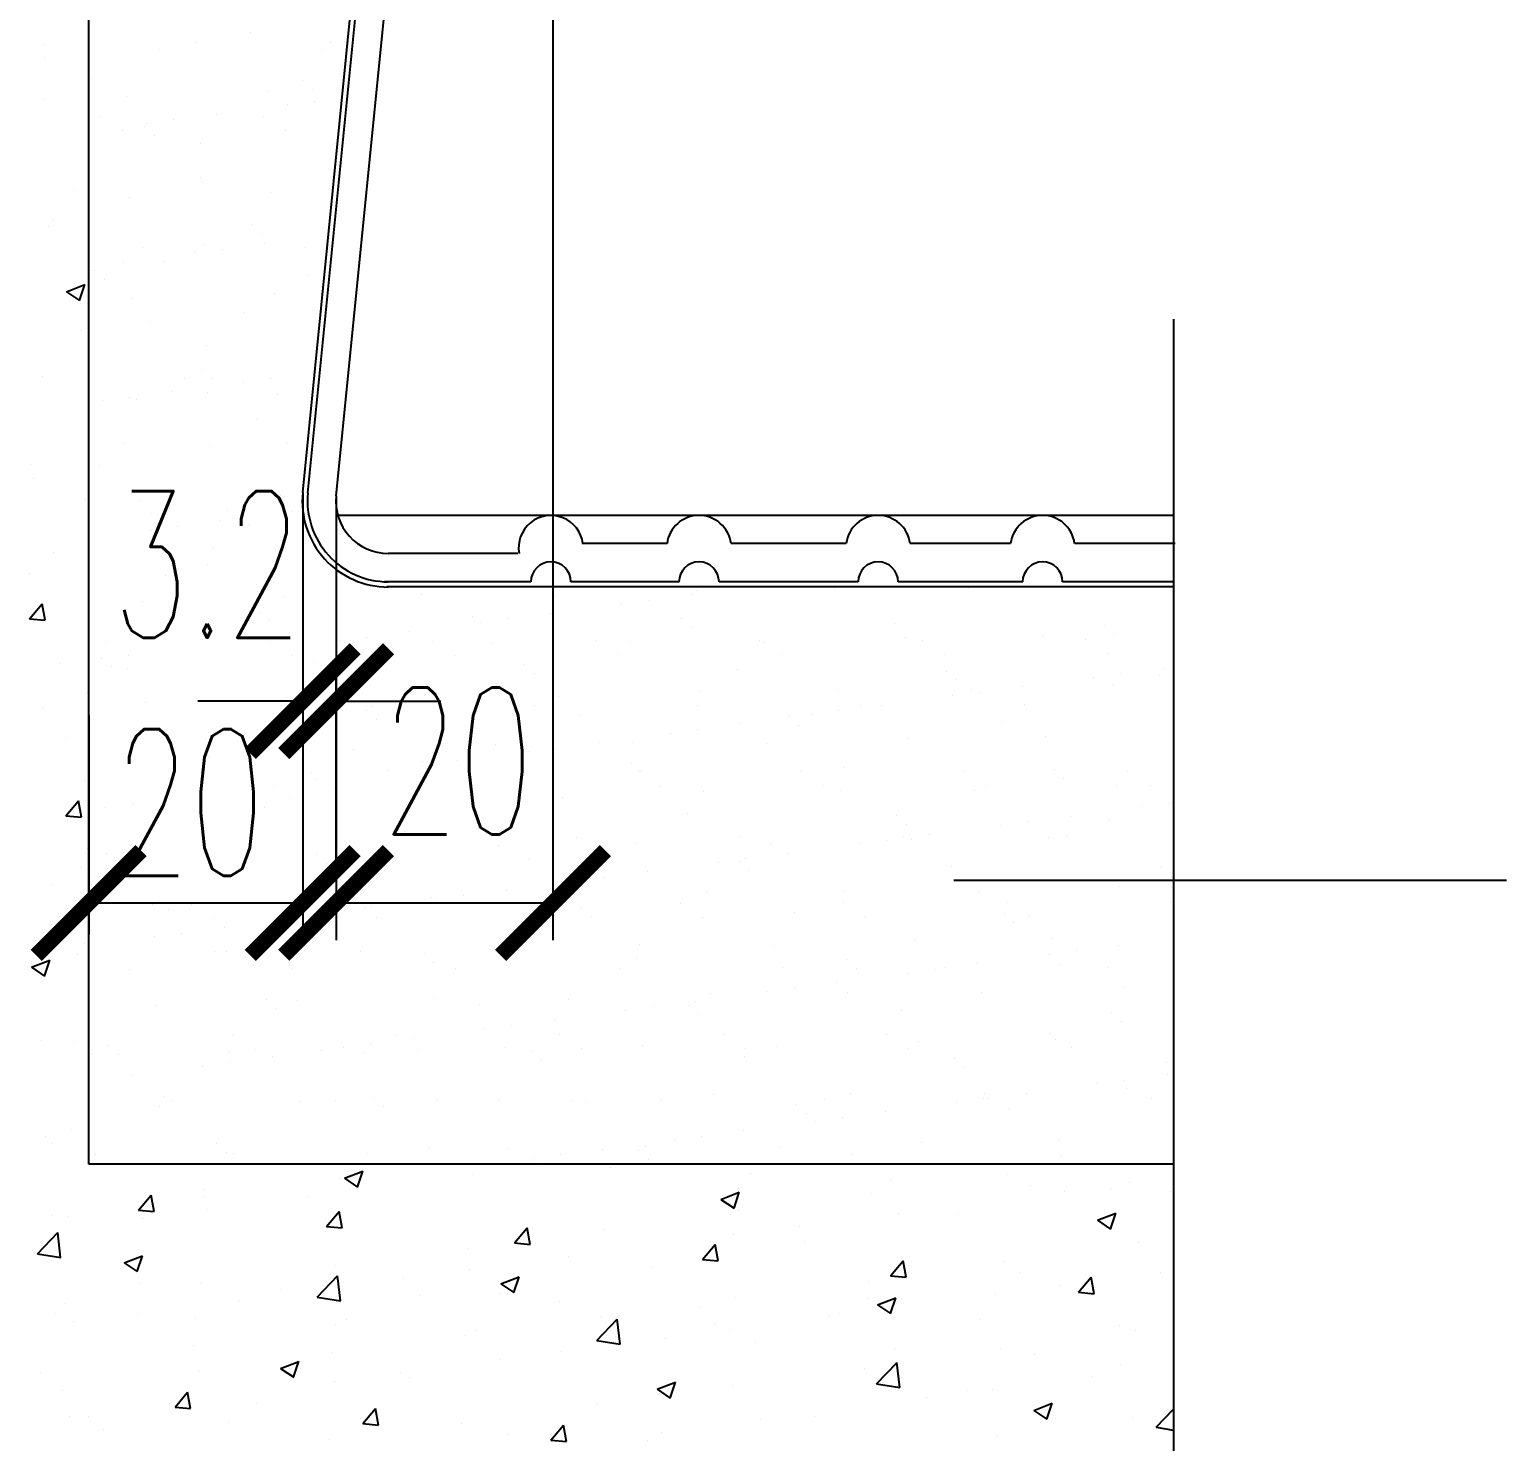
# Model space of a CAD drawing. Extents: x 417906 to 836305, y 43280 to 86914.
# Drawn here: x 418130.522 to 418131.931, y 43440.028 to 43441.375 of the extents above; entities that cross this region are included whole.
import ezdxf

# ---------------------------------------------------------------- set-up
doc = ezdxf.new("R2010")
doc.units = 0
doc.header["$MEASUREMENT"] = 0
doc.header["$PDMODE"] = 3
doc.header["$PDSIZE"] = 0.1
doc.layers.get('0').update_dxf_attribs({"linetype": 'CONTINUOUS'})
doc.layers.get('DEFPOINTS').update_dxf_attribs({"linetype": 'CONTINUOUS'})
for name, color, linetype in [('DIM', 4, 'CONTINUOUS'), ('ELE', 3, 'CONTINUOUS'), ('WALL', 6, 'CONTINUOUS')]:
    doc.layers.add(name, color=color, linetype=linetype)
doc.styles.add('ROMANS', font='ROMANS.shx', dxfattribs={"width": 0.6})
doc.dimstyles.new('R50', dxfattribs={"dimscale": 0, "dimtxt": 0.14, "dimasz": 0.1, "dimexe": 0.03, "dimexo": 0.03, "dimgap": 0.08, "dimtad": 1, "dimdec": 0, "dimlfac": 1000, "dimzin": 13, "dimdsep": 46, "dimtxsty": 'ROMANS', "dimblk": 'ARCHTICK', "dimcen": 0.09, "dimclrd": 4, "dimclre": 4, "dimclrt": 2, "dimadec": 0, "dimazin": 0, "dimtfac": 1, "dimtdec": 0, "dimtofl": 0, "dimtmove": 2, "dimatfit": 3, "dimldrblk": 'CLOSEDBLANK', "dimfxl": 0, "dimtolj": 1, "dimtzin": 0, "dimarcsym": 0})

# ---------------------------------------------------------------- blocks, each defined once
blk = doc.blocks.new('_ARCHTICK')
at = {"color": 0, "linetype": 'ByBlock', "const_width": 0.15}
blk.add_lwpolyline([(-0.5, -0.5), (0.5, 0.5)], dxfattribs=at)
blk = doc.blocks.new('*D50')
at = {"layer": 'DEFPOINTS', "color": 0}
for p in [(418130.8144, 43440.5419), (418131.0213, 43440.5419), (418131.0213, 43440.5419)]:
    blk.add_point(p, dxfattribs=at)
at = {"layer": 'DIM', "color": 4, "lineweight": -2}
blk.add_line((418130.8144, 43440.5419), (418131.0213, 43440.5419), dxfattribs=at)
at = {"layer": 'DIM', "color": 4, "lineweight": -2, "xscale": 0.1, "yscale": 0.1, "zscale": 0.1, "rotation": 180}
blk.add_blockref('_ARCHTICK', (418130.8144, 43440.5419), dxfattribs=at)
at = {"layer": 'DIM', "color": 4, "lineweight": -2, "xscale": 0.1, "yscale": 0.1, "zscale": 0.1}
blk.add_blockref('_ARCHTICK', (418131.0213, 43440.5419), dxfattribs=at)
at = {"layer": 'DIM', "color": 2, "insert": (418130.9306, 43440.6773), "char_height": 0.14, "attachment_point": 5, "style": 'ROMANS'}
blk.add_mtext('\\A1;20', dxfattribs=at)
blk = doc.blocks.new('_ClosedBlank')
at = {"color": 0, "linetype": 'ByBlock', "lineweight": -2}
for p, q in [((-1, 0.167), (0, 0)), ((-1, 0.167), (-1, -0.167)), ((0, 0), (-1, -0.167))]:
    blk.add_line(p, q, dxfattribs=at)
blk = doc.blocks.new('*D49')
at = {"layer": 'DEFPOINTS', "color": 0}
for p in [(418130.5784, 43440.7506), (418130.7825, 43440.7506), (418130.7825, 43440.5419)]:
    blk.add_point(p, dxfattribs=at)
at = {"layer": 'DIM', "color": 4, "lineweight": -2}
for p, q in [((418130.5784, 43440.7206), (418130.5784, 43440.5119)), ((418130.7825, 43440.7206), (418130.7825, 43440.5119)), ((418130.5784, 43440.5419), (418130.7825, 43440.5419))]:
    blk.add_line(p, q, dxfattribs=at)
at = {"layer": 'DIM', "color": 4, "lineweight": -2, "xscale": 0.1, "yscale": 0.1, "zscale": 0.1, "rotation": 180}
blk.add_blockref('_ARCHTICK', (418130.5784, 43440.5419), dxfattribs=at)
at = {"layer": 'DIM', "color": 4, "lineweight": -2, "xscale": 0.1, "yscale": 0.1, "zscale": 0.1}
blk.add_blockref('_ARCHTICK', (418130.7825, 43440.5419), dxfattribs=at)
at = {"layer": 'DIM', "color": 2, "insert": (418130.6745, 43440.6378), "char_height": 0.14, "attachment_point": 5, "style": 'ROMANS'}
blk.add_mtext('\\A1;20', dxfattribs=at)
blk = doc.blocks.new('*D48')
at = {"layer": 'DEFPOINTS', "color": 0}
for p in [(418130.7825, 43440.7506), (418130.8144, 43440.7344), (418130.8144, 43440.5419)]:
    blk.add_point(p, dxfattribs=at)
at = {"layer": 'DIM', "color": 4, "lineweight": -2}
for p, q in [((418130.8144, 43440.5719), (418130.8144, 43440.7644)), ((418130.7825, 43440.7344), (418130.6825, 43440.7344)), ((418130.8144, 43440.7344), (418130.9144, 43440.7344)), ((418130.7825, 43440.7206), (418130.7825, 43440.7044))]:
    blk.add_line(p, q, dxfattribs=at)
at = {"layer": 'DIM', "color": 4, "lineweight": -2, "xscale": 0.1, "yscale": 0.1, "zscale": 0.1}
blk.add_blockref('_ARCHTICK', (418130.7825, 43440.7344), dxfattribs=at)
at = {"layer": 'DIM', "color": 4, "lineweight": -2, "xscale": 0.1, "yscale": 0.1, "zscale": 0.1, "rotation": 180}
blk.add_blockref('_ARCHTICK', (418130.8144, 43440.7344), dxfattribs=at)
at = {"layer": 'DIM', "color": 2, "insert": (418130.6914, 43440.8649), "char_height": 0.14, "attachment_point": 5, "style": 'ROMANS'}
blk.add_mtext('\\A1;3.2', dxfattribs=at)
blk = doc.blocks.new('*X32')
at = {"layer": 'DIM', "color": 0}
for p, q in [((177.2922, 406.9892), (177.2922, 406.9892)), ((177.1195, 406.9563), (177.1195, 406.9563)), ((177.1904, 406.971), (177.1904, 406.971)), ((177.4309, 406.9568), (177.4309, 406.9568)), ((177.4462, 406.9698), (177.4462, 406.9698)), ((176.9916, 406.9015), (176.9916, 406.9015)), ((177.3917, 406.898), (177.3917, 406.898)), ((177.0555, 406.8675), (177.0555, 406.8675)), ((177.3256, 406.8772), (177.3256, 406.8772)), ((177.4102, 406.8811), (177.4102, 406.8811)), ((177.3634, 406.8512), (177.3634, 406.8512)), ((177.4155, 406.8581), (177.4155, 406.8581)), ((177.0062, 406.8294), (177.0062, 406.8294)), ((177.0911, 406.8103), (177.0911, 406.8103)), ((177.0943, 406.8158), (177.0943, 406.8158)), ((177.1463, 406.8226), (177.1463, 406.8226)), ((177.2276, 406.8333), (177.2276, 406.8333)), ((177.3177, 406.83), (177.3177, 406.83)), ((177.0484, 406.8026), (177.0484, 406.8026)), ((177.1096, 406.7934), (177.1096, 406.7934)), ((177.3598, 406.8031), (177.3598, 406.8031)), ((177.1967, 406.7783), (177.1967, 406.7783)), ((177.4525, 406.7771), (177.4525, 406.7771)), ((177.1966, 406.7136), (177.1966, 406.7136)), ((177.2002, 406.7058), (177.2002, 406.7058)), ((177.0618, 406.6748), (177.0618, 406.6748)), ((177.3319, 406.6846), (177.3319, 406.6846)), ((177.2961, 406.6224), (177.2961, 406.6224)), ((177.203, 406.5856), (177.203, 406.5856)), ((177.3145, 406.6055), (177.3145, 406.6055)), ((177.3198, 406.5866), (177.3198, 406.5866)), ((177.087, 406.579), (177.087, 406.579)), ((177.1865, 406.569), (177.1865, 406.569)), ((177.2385, 406.5759), (177.2385, 406.5759)), ((177.3984, 406.5796), (177.3984, 406.5796)), ((176.9955, 406.5347), (176.9955, 406.5347)), ((177.0506, 406.5511), (177.0506, 406.5511)), ((177.1292, 406.5522), (177.1292, 406.5522)), ((177.0139, 406.5178), (177.0139, 406.5178)), ((177.4015, 406.5258), (177.4015, 406.5258)), ((177.0681, 406.4821), (177.0681, 406.4821)), ((177.3382, 406.4919), (177.3382, 406.4919)), ((177.281, 406.4554), (177.281, 406.4554)), ((177.1009, 406.4381), (177.1009, 406.4381)), ((177.2093, 406.393), (177.2093, 406.393)), ((177.2004, 406.3469), (177.2004, 406.3469)), ((177.2189, 406.33), (177.2189, 406.33)), ((177.3307, 406.3291), (177.3307, 406.3291)), ((177.412, 406.3398), (177.412, 406.3398)), ((177.1428, 406.3043), (177.1428, 406.3043)), ((177.1678, 406.3286), (177.1678, 406.3286)), ((177.2099, 406.3017), (177.2099, 406.3017)), ((177.2787, 406.3222), (177.2787, 406.3222)), ((177.0095, 406.2868), (177.0095, 406.2868)), ((177.0615, 406.2936), (177.0615, 406.2936)), ((177.0744, 406.2895), (177.0744, 406.2895)), ((177.3445, 406.2992), (177.3445, 406.2992)), ((177.3059, 406.2502), (177.3059, 406.2502)), ((177.0503, 406.2045), (177.0503, 406.2045)), ((177.2156, 406.2003), (177.2156, 406.2003)), ((177.3617, 406.205), (177.3617, 406.205)), ((177.0053, 406.1625), (177.0053, 406.1625)), ((177.3508, 406.1065), (177.3508, 406.1065)), ((177.0807, 406.0968), (177.0807, 406.0968)), ((177.2485, 406.0782), (177.2485, 406.0782)), ((177.3709, 406.0755), (177.3709, 406.0755)), ((177.1048, 406.0713), (177.1048, 406.0713)), ((177.1232, 406.0544), (177.1232, 406.0544)), ((177.235, 406.0576), (177.235, 406.0576)), ((177.2907, 406.0513), (177.2907, 406.0513)), ((177.1017, 406.04), (177.1017, 406.04)), ((177.1537, 406.0469), (177.1537, 406.0469)), ((177.2219, 406.0076), (177.2219, 406.0076)), ((177.2102, 405.9747), (177.2102, 405.9747)), ((177.1311, 405.9541), (177.1311, 405.9541)), ((177.4425, 405.9546), (177.4425, 405.9546)), ((177.3571, 405.9138), (177.3571, 405.9138)), ((177.6188, 405.9172), (177.6188, 405.9172)), ((177.8746, 405.9159), (177.8746, 405.9159)), ((178.0535, 405.9064), (178.0535, 405.9064)), ((178.1348, 405.9171), (178.1348, 405.9171)), ((178.1447, 405.9257), (178.1447, 405.9257)), ((178.4065, 405.929), (178.4065, 405.929)), ((178.6623, 405.9278), (178.6623, 405.9278)), ((177.087, 405.9041), (177.087, 405.9041)), ((177.3097, 405.8835), (177.3097, 405.8835)), ((177.8656, 405.8817), (177.8656, 405.8817)), ((178.0014, 405.8996), (178.0014, 405.8996)), ((177.3282, 405.8666), (177.3282, 405.8666)), ((177.7158, 405.8746), (177.7158, 405.8746)), ((177.7322, 405.8641), (177.7322, 405.8641)), ((177.7843, 405.871), (177.7843, 405.871)), ((178.1159, 405.8712), (178.1159, 405.8712)), ((178.1344, 405.8543), (178.1344, 405.8543)), ((178.522, 405.8623), (178.522, 405.8623)), ((178.9221, 405.8589), (178.9221, 405.8589)), ((177.0179, 405.8272), (177.0179, 405.8272)), ((177.3293, 405.8278), (177.3293, 405.8278)), ((177.4631, 405.8287), (177.4631, 405.8287)), ((177.5151, 405.8355), (177.5151, 405.8355)), ((177.5964, 405.8462), (177.5964, 405.8462)), ((177.6407, 405.8284), (177.6407, 405.8284)), ((177.7541, 405.8234), (177.7541, 405.8234)), ((177.9521, 405.8289), (177.9521, 405.8289)), ((178.0158, 405.8268), (178.0158, 405.8268)), ((178.2635, 405.8295), (178.2635, 405.8295)), ((178.2716, 405.8255), (178.2716, 405.8255)), ((178.5417, 405.8353), (178.5417, 405.8353)), ((178.5749, 405.83), (178.5749, 405.83)), ((178.8035, 405.8386), (178.8035, 405.8386)), ((178.8864, 405.8306), (178.8864, 405.8306)), ((178.9406, 405.842), (178.9406, 405.842)), ((177.0091, 405.7957), (177.0091, 405.7957)), ((177.06, 405.8004), (177.06, 405.8004)), ((177.3715, 405.8009), (177.3715, 405.8009)), ((177.484, 405.8137), (177.484, 405.8137)), ((177.6829, 405.8015), (177.6829, 405.8015)), ((177.9943, 405.8021), (177.9943, 405.8021)), ((178.3057, 405.8026), (178.3057, 405.8026)), ((178.6171, 405.8032), (178.6171, 405.8032)), ((178.9285, 405.8038), (178.9285, 405.8038)), ((177.0276, 405.7788), (177.0276, 405.7788)), ((177.0581, 405.7754), (177.0581, 405.7754)), ((177.4152, 405.7869), (177.4152, 405.7869)), ((177.8153, 405.7834), (177.8153, 405.7834)), ((177.8338, 405.7665), (177.8338, 405.7665)), ((178.2214, 405.7746), (178.2214, 405.7746)), ((178.6215, 405.7711), (178.6215, 405.7711)), ((178.9532, 405.7659), (178.9532, 405.7659)), ((179.0345, 405.7766), (179.0345, 405.7766)), ((178.6399, 405.7542), (178.6399, 405.7542)), ((178.7653, 405.7412), (178.7653, 405.7412)), ((178.9011, 405.7591), (178.9011, 405.7591)), ((178.9387, 405.7448), (178.9387, 405.7448)), ((179.0276, 405.7623), (179.0276, 405.7623)), ((177.0933, 405.7114), (177.0933, 405.7114)), ((177.3634, 405.7211), (177.3634, 405.7211)), ((177.6251, 405.7245), (177.6251, 405.7245)), ((177.8809, 405.7233), (177.8809, 405.7233)), ((178.151, 405.733), (178.151, 405.733)), ((178.4128, 405.7363), (178.4128, 405.7363)), ((178.632, 405.7237), (178.632, 405.7237)), ((178.6686, 405.7351), (178.6686, 405.7351)), ((178.684, 405.7305), (178.684, 405.7305)), ((177.5147, 405.6956), (177.5147, 405.6956)), ((177.5233, 405.7042), (177.5233, 405.7042)), ((177.8347, 405.7048), (177.8347, 405.7048)), ((177.9208, 405.6868), (177.9208, 405.6868)), ((178.1461, 405.7053), (178.1461, 405.7053)), ((178.3209, 405.6834), (178.3209, 405.6834)), ((178.3628, 405.6882), (178.3628, 405.6882)), ((178.4148, 405.6951), (178.4148, 405.6951)), ((178.4575, 405.7059), (178.4575, 405.7059)), ((178.4961, 405.7058), (178.4961, 405.7058)), ((178.7689, 405.7065), (178.7689, 405.7065)), ((177.5331, 405.6788), (177.5331, 405.6788)), ((178.0936, 405.6528), (178.0936, 405.6528)), ((178.1457, 405.6596), (178.1457, 405.6596)), ((178.227, 405.6703), (178.227, 405.6703)), ((178.3393, 405.6665), (178.3393, 405.6665)), ((178.7269, 405.6745), (178.7269, 405.6745)), ((177.7604, 405.6307), (177.7604, 405.6307)), ((177.9578, 405.6349), (177.9578, 405.6349)), ((178.0221, 405.6341), (178.0221, 405.6341)), ((178.2779, 405.6328), (178.2779, 405.6328)), ((178.548, 405.6426), (178.548, 405.6426)), ((178.8098, 405.6459), (178.8098, 405.6459)), ((177.2141, 405.6079), (177.2141, 405.6079)), ((177.4903, 405.621), (177.4903, 405.621)), ((177.6201, 405.599), (177.6201, 405.599)), ((177.6886, 405.5995), (177.6886, 405.5995)), ((177.8244, 405.6173), (177.8244, 405.6173)), ((177.8765, 405.6242), (177.8765, 405.6242)), ((177.4101, 405.5774), (177.4101, 405.5774)), ((177.5553, 405.5819), (177.5553, 405.5819)), ((178.0203, 405.5956), (178.0203, 405.5956)), ((178.0329, 405.5785), (178.0329, 405.5785)), ((178.0387, 405.5787), (178.0387, 405.5787)), ((178.3443, 405.5791), (178.3443, 405.5791)), ((178.4263, 405.5868), (178.4263, 405.5868)), ((178.6557, 405.5796), (178.6557, 405.5796)), ((178.8265, 405.5833), (178.8265, 405.5833)), ((178.9671, 405.5802), (178.9671, 405.5802)), ((177.3381, 405.5533), (177.3381, 405.5533)), ((177.4194, 405.564), (177.4194, 405.564)), ((177.4522, 405.5505), (177.4522, 405.5505)), ((178.075, 405.5516), (178.075, 405.5516)), ((178.1573, 405.5403), (178.1573, 405.5403)), ((178.3865, 405.5522), (178.3865, 405.5522)), ((178.4191, 405.5436), (178.4191, 405.5436)), ((178.6749, 405.5424), (178.6749, 405.5424)), ((178.6979, 405.5528), (178.6979, 405.5528)), ((178.8449, 405.5664), (178.8449, 405.5664)), ((178.945, 405.5522), (178.945, 405.5522)), ((179.0093, 405.5533), (179.0093, 405.5533)), ((177.069, 405.5179), (177.069, 405.5179)), ((177.3697, 405.5285), (177.3697, 405.5285)), ((177.8872, 405.5306), (177.8872, 405.5306)), ((178.9933, 405.5123), (178.9933, 405.5123)), ((179.0454, 405.5192), (179.0454, 405.5192)), ((177.0169, 405.511), (177.0169, 405.511)), ((177.3195, 405.5113), (177.3195, 405.5113)), ((178.1257, 405.499), (178.1257, 405.499)), ((178.5259, 405.4956), (178.5259, 405.4956)), ((178.7762, 405.4837), (178.7762, 405.4837)), ((178.8575, 405.4944), (178.8575, 405.4944)), ((178.9319, 405.4867), (178.9319, 405.4867)), ((178.5383, 405.4555), (178.5383, 405.4555)), ((178.5443, 405.4787), (178.5443, 405.4787)), ((178.5883, 405.459), (178.5883, 405.459)), ((178.7242, 405.4769), (178.7242, 405.4769)), ((178.8497, 405.4561), (178.8497, 405.4561)), ((177.2926, 405.4532), (177.2926, 405.4532)), ((177.4966, 405.4283), (177.4966, 405.4283)), ((177.7667, 405.438), (177.7667, 405.438)), ((177.9154, 405.4544), (177.9154, 405.4544)), ((178.0284, 405.4414), (178.0284, 405.4414)), ((178.2269, 405.4549), (178.2269, 405.4549)), ((178.2842, 405.4402), (178.2842, 405.4402)), ((178.455, 405.4414), (178.455, 405.4414)), ((178.507, 405.4483), (178.507, 405.4483)), ((178.5543, 405.4499), (178.5543, 405.4499)), ((178.8161, 405.4532), (178.8161, 405.4532)), ((177.0189, 405.4235), (177.0189, 405.4235)), ((177.4191, 405.4201), (177.4191, 405.4201)), ((177.4375, 405.4032), (177.4375, 405.4032)), ((177.8251, 405.4112), (177.8251, 405.4112)), ((178.1858, 405.406), (178.1858, 405.406)), ((178.2253, 405.4078), (178.2253, 405.4078)), ((178.2379, 405.4129), (178.2379, 405.4129)), ((178.3192, 405.4236), (178.3192, 405.4236)), ((178.6313, 405.3989), (178.6313, 405.3989)), ((177.9687, 405.3774), (177.9687, 405.3774)), ((178.05, 405.3881), (178.05, 405.3881)), ((178.2437, 405.3909), (178.2437, 405.3909)), ((179.0314, 405.3955), (179.0314, 405.3955)), ((179.0499, 405.3786), (179.0499, 405.3786)), ((177.7808, 405.3527), (177.7808, 405.3527)), ((177.9166, 405.3706), (177.9166, 405.3706)), ((178.1636, 405.3476), (178.1636, 405.3476)), ((178.4254, 405.351), (178.4254, 405.351)), ((178.6812, 405.3497), (178.6812, 405.3497)), ((178.9513, 405.3595), (178.9513, 405.3595)), ((177.1059, 405.3261), (177.1059, 405.3261)), ((177.1185, 405.3323), (177.1185, 405.3323)), ((177.1369, 405.3154), (177.1369, 405.3154)), ((177.1794, 405.3264), (177.1794, 405.3264)), ((177.376, 405.3358), (177.376, 405.3358)), ((177.4908, 405.327), (177.4908, 405.327)), ((177.5116, 405.3172), (177.5116, 405.3172)), ((177.5245, 405.3235), (177.5245, 405.3235)), ((177.6377, 405.3391), (177.6377, 405.3391)), ((177.6475, 405.3351), (177.6475, 405.3351)), ((177.6995, 405.342), (177.6995, 405.342)), ((177.8022, 405.3275), (177.8022, 405.3275)), ((177.8935, 405.3379), (177.8935, 405.3379)), ((177.9246, 405.32), (177.9246, 405.32)), ((178.1136, 405.3281), (178.1136, 405.3281)), ((178.4251, 405.3287), (178.4251, 405.3287)), ((178.7365, 405.3292), (178.7365, 405.3292)), ((179.0479, 405.3298), (179.0479, 405.3298)), ((177.2216, 405.2995), (177.2216, 405.2995)), ((177.3783, 405.2997), (177.3783, 405.2997)), ((177.4303, 405.3065), (177.4303, 405.3065)), ((177.533, 405.3001), (177.533, 405.3001)), ((177.8444, 405.3007), (177.8444, 405.3007)), ((177.9431, 405.3031), (177.9431, 405.3031)), ((178.1558, 405.3012), (178.1558, 405.3012)), ((178.3307, 405.3112), (178.3307, 405.3112)), ((178.4672, 405.3018), (178.4672, 405.3018)), ((178.7308, 405.3077), (178.7308, 405.3077)), ((178.7493, 405.2909), (178.7493, 405.2909)), ((178.7786, 405.3024), (178.7786, 405.3024)), ((177.1091, 405.2642), (177.1091, 405.2642)), ((177.1612, 405.2711), (177.1612, 405.2711)), ((177.2425, 405.2818), (177.2425, 405.2818)), ((178.8224, 405.2605), (178.8224, 405.2605)), ((176.9853, 405.2335), (176.9853, 405.2335)), ((177.2239, 405.2357), (177.2239, 405.2357)), ((177.2471, 405.2369), (177.2471, 405.2369)), ((177.5029, 405.2356), (177.5029, 405.2356)), ((177.624, 405.2323), (177.624, 405.2323)), ((177.773, 405.2454), (177.773, 405.2454)), ((178.0347, 405.2487), (178.0347, 405.2487)), ((178.2905, 405.2475), (178.2905, 405.2475)), ((178.5606, 405.2572), (178.5606, 405.2572)), ((178.8164, 405.2301), (178.8164, 405.2301)), ((178.8684, 405.237), (178.8684, 405.237)), ((178.9497, 405.2477), (178.9497, 405.2477)), ((177.062, 405.2023), (177.062, 405.2023)), ((177.3734, 405.2028), (177.3734, 405.2028)), ((177.6425, 405.2154), (177.6425, 405.2154)), ((177.6848, 405.2034), (177.6848, 405.2034)), ((177.9962, 405.204), (177.9962, 405.204)), ((178.0301, 405.2234), (178.0301, 405.2234)), ((178.3076, 405.2045), (178.3076, 405.2045)), ((178.4302, 405.22), (178.4302, 405.22)), ((178.4486, 405.2031), (178.4486, 405.2031)), ((178.619, 405.2051), (178.619, 405.2051)), ((178.6805, 405.2122), (178.6805, 405.2122)), ((178.8363, 405.2111), (178.8363, 405.2111)), ((178.9305, 405.2057), (178.9305, 405.2057)), ((178.4114, 405.1768), (178.4114, 405.1768)), ((178.5472, 405.1947), (178.5472, 405.1947)), ((178.5992, 405.2015), (178.5992, 405.2015)), ((177.644, 405.1464), (177.644, 405.1464)), ((178.1699, 405.1549), (178.1699, 405.1549)), ((178.278, 405.1592), (178.278, 405.1592)), ((178.3301, 405.1661), (178.3301, 405.1661)), ((178.4317, 405.1583), (178.4317, 405.1583)), ((178.6875, 405.1571), (178.6875, 405.1571)), ((178.9576, 405.1668), (178.9576, 405.1668)), ((177.1122, 405.1334), (177.1122, 405.1334)), ((177.3234, 405.1445), (177.3234, 405.1445)), ((177.3418, 405.1276), (177.3418, 405.1276)), ((177.3823, 405.1431), (177.3823, 405.1431)), ((177.7295, 405.1356), (177.7295, 405.1356)), ((177.8998, 405.1452), (177.8998, 405.1452)), ((178.0088, 405.1238), (178.0088, 405.1238)), ((178.0609, 405.1306), (178.0609, 405.1306)), ((178.1296, 405.1322), (178.1296, 405.1322)), ((178.1422, 405.1413), (178.1422, 405.1413)), ((178.5356, 405.1234), (178.5356, 405.1234)), ((178.9358, 405.1199), (178.9358, 405.1199)), ((177.7917, 405.0952), (177.7917, 405.0952)), ((177.873, 405.1059), (177.873, 405.1059)), ((178.148, 405.1153), (178.148, 405.1153)), ((178.9542, 405.103), (178.9542, 405.103)), ((177.2602, 405.076), (177.2602, 405.076)), ((177.5716, 405.0766), (177.5716, 405.0766)), ((177.6038, 405.0705), (177.6038, 405.0705)), ((177.7397, 405.0883), (177.7397, 405.0883)), ((177.883, 405.0771), (177.883, 405.0771)), ((178.1944, 405.0777), (178.1944, 405.0777)), ((178.5058, 405.0783), (178.5058, 405.0783)), ((178.5669, 405.0645), (178.5669, 405.0645)), ((178.8172, 405.0788), (178.8172, 405.0788)), ((178.8287, 405.0679), (178.8287, 405.0679)), ((176.9909, 405.0486), (176.9909, 405.0486)), ((176.9916, 405.0408), (176.9916, 405.0408)), ((177.0228, 405.0567), (177.0228, 405.0567)), ((177.0412, 405.0398), (177.0412, 405.0398)), ((177.2534, 405.0442), (177.2534, 405.0442)), ((177.3023, 405.0491), (177.3023, 405.0491)), ((177.3347, 405.035), (177.3347, 405.035)), ((177.4288, 405.0479), (177.4288, 405.0479)), ((177.4705, 405.0529), (177.4705, 405.0529)), ((177.5092, 405.043), (177.5092, 405.043)), ((177.5225, 405.0598), (177.5225, 405.0598)), ((177.6137, 405.0497), (177.6137, 405.0497)), ((177.7793, 405.0527), (177.7793, 405.0527)), ((177.829, 405.0444), (177.829, 405.0444)), ((177.9252, 405.0503), (177.9252, 405.0503)), ((178.041, 405.056), (178.041, 405.056)), ((178.235, 405.0356), (178.235, 405.0356)), ((178.2366, 405.0508), (178.2366, 405.0508)), ((178.2968, 405.0548), (178.2968, 405.0548)), ((178.548, 405.0514), (178.548, 405.0514)), ((178.8594, 405.052), (178.8594, 405.052)), ((177.2013, 405.0175), (177.2013, 405.0175)), ((177.2534, 405.0243), (177.2534, 405.0243)), ((177.8474, 405.0275), (177.8474, 405.0275)), ((178.6352, 405.0322), (178.6352, 405.0322)), ((178.6536, 405.0153), (178.6536, 405.0153)), ((179.0412, 405.0233), (179.0412, 405.0233)), ((177.0655, 404.9996), (177.0655, 404.9996)), ((178.9086, 404.9833), (178.9086, 404.9833)), ((178.9606, 404.9902), (178.9606, 404.9902)), ((179.0419, 405.0009), (179.0419, 405.0009)), ((177.1282, 404.9601), (177.1282, 404.9601)), ((177.1427, 404.9518), (177.1427, 404.9518)), ((177.3886, 404.9504), (177.3886, 404.9504)), ((177.4541, 404.9524), (177.4541, 404.9524)), ((177.5284, 404.9567), (177.5284, 404.9567)), ((177.6503, 404.9538), (177.6503, 404.9538)), ((177.7656, 404.953), (177.7656, 404.953)), ((177.9061, 404.9525), (177.9061, 404.9525)), ((178.077, 404.9535), (178.077, 404.9535)), ((178.1762, 404.9623), (178.1762, 404.9623)), ((178.3884, 404.9541), (178.3884, 404.9541)), ((178.438, 404.9656), (178.438, 404.9656)), ((178.6914, 404.9547), (178.6914, 404.9547)), ((178.6938, 404.9644), (178.6938, 404.9644)), ((178.6998, 404.9547), (178.6998, 404.9547)), ((178.7727, 404.9654), (178.7727, 404.9654)), ((178.9639, 404.9741), (178.9639, 404.9741)), ((179.0112, 404.9552), (179.0112, 404.9552)), ((177.1185, 404.9407), (177.1185, 404.9407)), ((177.5468, 404.9398), (177.5468, 404.9398)), ((177.9344, 404.9478), (177.9344, 404.9478)), ((178.3346, 404.9444), (178.3346, 404.9444)), ((178.353, 404.9275), (178.353, 404.9275)), ((178.5036, 404.93), (178.5036, 404.93)), ((178.6394, 404.9479), (178.6394, 404.9479)), ((178.7406, 404.9355), (178.7406, 404.9355)), ((178.2344, 404.8946), (178.2344, 404.8946)), ((178.3702, 404.9124), (178.3702, 404.9124)), ((178.4223, 404.9193), (178.4223, 404.9193)), ((177.2278, 404.8689), (177.2278, 404.8689)), ((178.101, 404.877), (178.101, 404.877)), ((178.1531, 404.8839), (178.1531, 404.8839)), ((178.5732, 404.8718), (178.5732, 404.8718)), ((178.835, 404.8752), (178.835, 404.8752)), ((176.9979, 404.8482), (176.9979, 404.8482)), ((177.2462, 404.852), (177.2462, 404.852)), ((177.2597, 404.8515), (177.2597, 404.8515)), ((177.5155, 404.8503), (177.5155, 404.8503)), ((177.6338, 404.8601), (177.6338, 404.8601)), ((177.7856, 404.86), (177.7856, 404.86)), ((177.8319, 404.8416), (177.8319, 404.8416)), ((177.8839, 404.8484), (177.8839, 404.8484)), ((177.9652, 404.8591), (177.9652, 404.8591)), ((178.034, 404.8566), (178.034, 404.8566)), ((178.0473, 404.8633), (178.0473, 404.8633)), ((178.0524, 404.8397), (178.0524, 404.8397)), ((178.3031, 404.8621), (178.3031, 404.8621)), ((178.44, 404.8478), (178.44, 404.8478)), ((178.8401, 404.8443), (178.8401, 404.8443))]:
    blk.add_line(p, q, dxfattribs=at)
blk = doc.blocks.new('*X31')
at = {"layer": 'DIM', "color": 0}
for p, q in [((176.8984, 406.9658), (176.8984, 406.9658)), ((176.8996, 406.9413), (176.8996, 406.9413)), ((176.8989, 406.8608), (176.8989, 406.8608)), ((176.9567, 406.6885), (176.9567, 406.6885)), ((176.9077, 406.6187), (176.9077, 406.6187)), ((176.9175, 406.631), (176.9175, 406.631)), ((176.9416, 406.4948), (176.9766, 406.5083)), ((176.9664, 406.4781), (176.9766, 406.5083)), ((176.9416, 406.4948), (176.9664, 406.478)), ((176.9697, 406.4204), (176.9697, 406.4204)), ((176.8969, 406.3327), (176.8969, 406.3327)), ((176.8723, 406.1649), (176.8723, 406.1649)), ((176.8779, 406.1384), (176.8779, 406.1384)), ((176.9777, 406.0977), (176.9777, 406.0977)), ((176.9161, 405.9979), (176.9161, 405.9979)), ((176.8715, 405.9577), (176.8715, 405.9577)), ((176.8713, 405.8708), (176.8954, 405.8996)), ((176.9011, 405.8683), (176.8954, 405.8996)), ((176.8713, 405.8708), (176.9011, 405.8682)), ((176.9293, 405.7854), (176.9293, 405.7854)), ((176.9818, 405.7293), (176.9818, 405.7293)), ((176.8954, 405.6996), (176.8954, 405.6996)), ((176.9424, 405.644), (176.9424, 405.644)), ((176.9757, 405.5629), (176.9757, 405.5629)), ((176.9406, 405.4947), (176.9647, 405.5235)), ((176.9705, 405.4922), (176.9647, 405.5235)), ((176.9406, 405.4947), (176.9705, 405.4921)), ((176.982, 405.4326), (176.982, 405.4326)), ((176.9697, 405.3964), (176.9697, 405.3964)), ((176.9146, 405.3647), (176.9146, 405.3647)), ((176.9636, 405.23), (176.9636, 405.23)), ((176.9757, 405.2519), (176.9757, 405.2519)), ((176.875, 405.2058), (176.91, 405.2192)), ((176.875, 405.2058), (176.8999, 405.189)), ((176.8999, 405.1891), (176.91, 405.2193)), ((176.8939, 405.0664), (176.8939, 405.0664)), ((176.9575, 405.0635), (176.9575, 405.0635)), ((176.9514, 404.8971), (176.9514, 404.8971)), ((176.902, 404.8824), (176.902, 404.8824)), ((176.913, 404.8689), (176.913, 404.8689)), ((177.4719, 404.8032), (177.5069, 404.8166)), ((177.4968, 404.7865), (177.5069, 404.8167)), ((177.7165, 404.8097), (177.7165, 404.8097)), ((177.8417, 404.8262), (177.8417, 404.8262)), ((177.9806, 404.8238), (177.9806, 404.8238)), ((178.2475, 404.8125), (178.2475, 404.8125)), ((178.7369, 404.8111), (178.7369, 404.8111)), ((177.2047, 404.7816), (177.2047, 404.7816)), ((177.4617, 404.8033), (177.4617, 404.8033)), ((177.4719, 404.8032), (177.4968, 404.7864)), ((178.5145, 404.8012), (178.5145, 404.8012)), ((178.7814, 404.7899), (178.7814, 404.7899)), ((178.9336, 404.7836), (178.9336, 404.7836)), ((178.9708, 404.795), (178.9708, 404.795)), ((177.0794, 404.7426), (177.1035, 404.7713)), ((177.1093, 404.74), (177.1035, 404.7713)), ((177.205, 404.7681), (177.205, 404.7681)), ((177.4007, 404.7682), (177.4007, 404.7682)), ((178.1905, 404.7631), (178.2255, 404.7766)), ((178.1905, 404.7631), (178.2154, 404.7464)), ((178.2154, 404.7464), (178.2255, 404.7766)), ((178.4772, 404.7736), (178.4772, 404.7736)), ((178.8456, 404.7785), (178.8456, 404.7785)), ((179.0483, 404.7787), (179.0483, 404.7787)), ((176.9131, 404.7316), (176.9131, 404.7316)), ((176.9453, 404.7306), (176.9453, 404.7306)), ((177.0794, 404.7426), (177.1093, 404.7399)), ((177.0862, 404.7268), (177.0862, 404.7268)), ((177.2114, 404.7432), (177.2114, 404.7432)), ((177.438, 404.7112), (177.4621, 404.7399)), ((177.4679, 404.7086), (177.4621, 404.74)), ((178.2246, 404.7416), (178.2246, 404.7416)), ((178.5298, 404.7369), (178.5298, 404.7369)), ((178.642, 404.7336), (178.642, 404.7336)), ((178.9091, 404.7231), (178.9441, 404.7365)), ((178.9091, 404.7231), (178.9339, 404.7063)), ((178.9339, 404.7064), (178.9441, 404.7366)), ((176.8862, 404.6591), (176.9251, 404.6997)), ((176.9306, 404.6523), (176.9251, 404.6998)), ((177.438, 404.7112), (177.4679, 404.7086)), ((177.7966, 404.6798), (177.8208, 404.7085)), ((177.8265, 404.6772), (177.8207, 404.7086)), ((177.9679, 404.7064), (177.9679, 404.7064)), ((178.2153, 404.6955), (178.2153, 404.6955)), ((178.3405, 404.712), (178.3405, 404.712)), ((177.7082, 404.6689), (177.7082, 404.6689)), ((177.7966, 404.6798), (177.8265, 404.6772)), ((178.1553, 404.6484), (178.1794, 404.6771)), ((178.1852, 404.6459), (178.1794, 404.6772)), ((178.3504, 404.6835), (178.3504, 404.6835)), ((178.9875, 404.6798), (178.9875, 404.6798)), ((179.0534, 404.6738), (179.0534, 404.6738)), ((176.8862, 404.6591), (176.9307, 404.6522)), ((177.0518, 404.6419), (177.0868, 404.6553)), ((177.0518, 404.6419), (177.0767, 404.6251)), ((177.0767, 404.6252), (177.0868, 404.6554)), ((177.8995, 404.6539), (177.8995, 404.6539)), ((178.1553, 404.6484), (178.1852, 404.6458)), ((178.5139, 404.617), (178.538, 404.6458)), ((178.5438, 404.6145), (178.538, 404.6458)), ((178.7308, 404.6446), (178.7308, 404.6446)), ((177.4198, 404.5764), (177.4588, 404.617)), ((177.4557, 404.6369), (177.4557, 404.6369)), ((177.4643, 404.5695), (177.4587, 404.617)), ((177.585, 404.6125), (177.585, 404.6125)), ((177.7102, 404.629), (177.7102, 404.629)), ((177.7704, 404.6019), (177.8054, 404.6153)), ((177.7953, 404.5851), (177.8054, 404.6154)), ((178.0588, 404.6335), (178.0588, 404.6335)), ((178.5139, 404.617), (178.5438, 404.6144)), ((178.7618, 404.6238), (178.7618, 404.6238)), ((178.8725, 404.5857), (178.8966, 404.6144)), ((178.9024, 404.5831), (178.8966, 404.6145)), ((179.0286, 404.6227), (179.0286, 404.6227)), ((177.0825, 404.6021), (177.0825, 404.6021)), ((177.199, 404.6017), (177.199, 404.6017)), ((177.3494, 404.5908), (177.3494, 404.5908)), ((177.7672, 404.5834), (177.7672, 404.5834)), ((177.7704, 404.6019), (177.7953, 404.5851)), ((178.4711, 404.6071), (178.4711, 404.6071)), ((178.8392, 404.5978), (178.8392, 404.5978)), ((178.8725, 404.5857), (178.9024, 404.5831)), ((176.9393, 404.5642), (176.9393, 404.5642)), ((177.2692, 404.571), (177.2692, 404.571)), ((177.4198, 404.5764), (177.4643, 404.5695)), ((177.6164, 404.5795), (177.6164, 404.5795)), ((177.8833, 404.5683), (177.8833, 404.5683)), ((178.1502, 404.557), (178.1502, 404.557)), ((178.2186, 404.5751), (178.2186, 404.5751)), ((178.4702, 404.5737), (178.4702, 404.5737)), ((178.489, 404.5618), (178.524, 404.5753)), ((178.489, 404.5618), (178.5138, 404.545)), ((178.5138, 404.5451), (178.524, 404.5753)), ((178.7141, 404.5813), (178.7141, 404.5813)), ((176.921, 404.5462), (176.921, 404.5462)), ((176.9547, 404.5296), (176.9547, 404.5296)), ((177.0798, 404.546), (177.0798, 404.546)), ((177.188, 404.5349), (177.188, 404.5349)), ((177.4757, 404.5334), (177.4757, 404.5334)), ((177.9534, 404.4936), (177.9924, 404.5342)), ((177.9618, 404.5399), (177.9618, 404.5399)), ((177.9979, 404.4868), (177.9924, 404.5343)), ((178.3983, 404.5397), (178.3983, 404.5397)), ((178.4171, 404.5457), (178.4171, 404.5457)), ((178.684, 404.5344), (178.684, 404.5344)), ((177.4549, 404.5237), (177.4549, 404.5237)), ((177.7021, 404.5024), (177.7021, 404.5024)), ((177.7218, 404.5124), (177.7218, 404.5124)), ((177.9887, 404.5011), (177.9887, 404.5011)), ((178.0838, 404.4983), (178.0838, 404.4983)), ((178.1786, 404.5237), (178.1786, 404.5237)), ((178.2089, 404.5148), (178.2089, 404.5148)), ((178.9509, 404.5232), (178.9509, 404.5232)), ((178.9814, 404.5134), (178.9814, 404.5134)), ((177.1841, 404.4833), (177.1841, 404.4833)), ((177.4496, 404.4704), (177.4496, 404.4704)), ((177.8871, 404.4736), (177.8871, 404.4736)), ((177.9534, 404.4936), (177.9979, 404.4867)), ((178.2556, 404.4898), (178.2556, 404.4898)), ((178.5225, 404.4785), (178.5225, 404.4785)), ((178.7247, 404.4782), (178.7247, 404.4782)), ((177.3503, 404.4406), (177.3853, 404.454)), ((177.3751, 404.4239), (177.3853, 404.4541)), ((177.768, 404.4567), (177.768, 404.4567)), ((178.4871, 404.4109), (178.526, 404.4514)), ((178.5315, 404.404), (178.526, 404.4515)), ((178.7894, 404.4673), (178.7894, 404.4673)), ((178.9528, 404.4488), (178.9528, 404.4488)), ((176.8925, 404.4333), (176.8925, 404.4333)), ((177.1929, 404.4352), (177.1929, 404.4352)), ((177.3503, 404.4406), (177.3752, 404.4238)), ((177.4535, 404.4153), (177.4535, 404.4153)), ((177.5786, 404.4318), (177.5786, 404.4318)), ((177.5955, 404.4236), (177.5955, 404.4236)), ((178.0688, 404.4006), (178.1039, 404.414)), ((178.0937, 404.3838), (178.1038, 404.4141)), ((178.465, 404.4407), (178.465, 404.4407)), ((178.8971, 404.4255), (178.8971, 404.4255)), ((176.9332, 404.3977), (176.9332, 404.3977)), ((177.1488, 404.3665), (177.1729, 404.3952)), ((177.1786, 404.3639), (177.1729, 404.3952)), ((178.0688, 404.4006), (178.0937, 404.3838)), ((178.2125, 404.4087), (178.2125, 404.4087)), ((178.4871, 404.4109), (178.5315, 404.404)), ((178.6612, 404.3988), (178.6612, 404.3988)), ((178.7077, 404.4006), (178.7077, 404.4006)), ((177.1377, 404.3738), (177.1377, 404.3738)), ((177.1488, 404.3665), (177.1786, 404.3638)), ((177.3039, 404.3735), (177.3039, 404.3735)), ((177.5074, 404.3351), (177.5315, 404.3638)), ((177.5373, 404.3325), (177.5315, 404.3639)), ((177.9558, 404.3735), (177.9558, 404.3735)), ((178.5825, 404.3841), (178.5825, 404.3841)), ((178.7874, 404.3605), (178.8224, 404.3739)), ((178.7874, 404.3605), (178.8123, 404.3437)), ((178.8123, 404.3438), (178.8224, 404.374)), ((179.0207, 404.3281), (179.0539, 404.3628)), ((176.9483, 404.3488), (176.9483, 404.3488)), ((176.9831, 404.3479), (176.9831, 404.3479)), ((177.25, 404.3367), (177.25, 404.3367)), ((177.5074, 404.3351), (177.5373, 404.3325)), ((177.6961, 404.336), (177.6961, 404.336)), ((177.866, 404.3037), (177.8901, 404.3324)), ((177.8959, 404.3011), (177.8901, 404.3325)), ((178.2668, 404.3425), (178.2668, 404.3425)), ((178.3696, 404.3487), (178.3696, 404.3487)), ((178.9754, 404.3469), (178.9754, 404.3469)), ((179.0207, 404.3281), (179.0539, 404.3229)), ((177.0123, 404.3235), (177.0123, 404.3235)), ((177.4435, 404.304), (177.4435, 404.304)), ((177.5169, 404.3254), (177.5169, 404.3254)), ((177.7838, 404.3141), (177.7838, 404.3141)), ((177.866, 404.3037), (177.8959, 404.3011)), ((178.0507, 404.3028), (178.0507, 404.3028)), ((178.0774, 404.3176), (178.0774, 404.3176)), ((178.7186, 404.3117), (178.7186, 404.3117))]:
    blk.add_line(p, q, dxfattribs=at)

msp = doc.modelspace()

# ---------------------------------------------------------------- linework, layer by layer
at = {"layer": 'DIM'}
for p, q in [((418131.0213, 43441.7953), (418131.0213, 43440.5064)), ((418130.7825, 43440.9335), (418130.7825, 43440.5064)), ((418130.8144, 43440.9303), (418130.8144, 43440.5064)), ((418131.9309, 43440.5632), (418131.4037, 43440.5632))]:
    msp.add_line(p, q, dxfattribs=at)
at = {"layer": 'ELE'}
for p, q in [((418130.7825, 43440.9335), (418130.9184, 43442.2926)), ((418130.7875, 43440.933), (418130.9234, 43442.2921)), ((418130.8144, 43440.9303), (418130.9503, 43442.2894)), ((418131.6133, 43441.0989), (418131.6133, 43439.3722)), ((418131.6133, 43440.9116), (418130.8161, 43440.9116)), ((418131.1301, 43440.8848), (418131.0492, 43440.8848)), ((418131.3009, 43440.8848), (418131.1912, 43440.8848)), ((418131.4579, 43440.8848), (418131.362, 43440.8848)), ((418131.6148, 43440.8848), (418131.519, 43440.8848)), ((418130.9876, 43440.8753), (418130.8641, 43440.8753)), ((418131.0003, 43440.8484), (418130.8605, 43440.8484)), ((418131.6133, 43440.8434), (418130.8627, 43440.8434)), ((418131.1416, 43440.8482), (418131.0384, 43440.8482)), ((418131.3124, 43440.8482), (418131.1797, 43440.8482)), ((418131.4694, 43440.8482), (418131.3505, 43440.8482)), ((418131.6133, 43440.8482), (418131.5075, 43440.8482))]:
    msp.add_line(p, q, dxfattribs=at)
for centre, radius, start, end in [((418130.8641, 43440.9253), 0.082, 174.2894, 270), ((418130.8641, 43440.9253), 0.077, 174.2894, 270), ((418130.8641, 43440.9253), 0.05, 174.2894, 270), ((418131.0193, 43440.8808), 0.0308, 7.4649, 190.2258), ((418131.1606, 43440.8808), 0.0308, 7.4649, 172.5351), ((418131.3315, 43440.8808), 0.0308, 7.4649, 172.5351), ((418131.4884, 43440.8808), 0.0308, 7.4649, 172.5351), ((418131.0193, 43440.8482), 0.0191, 0, 180), ((418131.1606, 43440.8482), 0.0191, 0, 180), ((418131.3315, 43440.8482), 0.0191, 0, 180), ((418131.4884, 43440.8482), 0.0191, 0, 180)]:
    msp.add_arc(centre, radius, start, end, dxfattribs=at)
at = {"layer": 'WALL'}
for p, q in [((418130.5784, 43440.2926), (418130.5784, 43442.0726)), ((418131.6133, 43440.2926), (418130.5784, 43440.2926))]:
    msp.add_line(p, q, dxfattribs=at)

# ---------------------------------------------------------------- block references
at = {"layer": 'DIM', "linetype": 'Continuous', "xscale": 0.5, "yscale": 0.5, "zscale": 0.5}
msp.add_blockref('*X32', (418042.0863, 43237.8776), dxfattribs=at)
at = {"layer": 'DIM', "color": 11, "linetype": 'Continuous', "xscale": 0.5, "yscale": 0.5, "zscale": 0.5}
msp.add_blockref('*X31', (418042.0863, 43237.8776), dxfattribs=at)

# ---------------------------------------------------------------- dimensions: what is measured, and where the dimension line sits
at = {"layer": 'DIM'}
for base, p1, p2, text, override, picture, middle in [((418130.8144, 43440.7344), (418130.7825, 43440.7506), (418130.8144, 43440.5419), '3.2', {"dimscale": 1, "dimtoh": 1}, '*D48', (418130.6914, 43440.8649)), ((418131.0213, 43440.5419), (418130.8144, 43440.5419), (418131.0213, 43440.5419), '20', {"dimscale": 1, "dimtoh": 1, "dimse1": 1}, '*D50', (418130.9306, 43440.6773)), ((418130.7825, 43440.5419), (418130.5784, 43440.7506), (418130.7825, 43440.7506), '20', {"dimscale": 1, "dimtoh": 1}, '*D49', (418130.6745, 43440.6378))]:
    dim = msp.add_linear_dim(base=base, p1=p1, p2=p2, text=text, dimstyle='R50', override=override, dxfattribs=at)
    dim.commit()
    dim.dimension.update_dxf_attribs({"geometry": picture, "text_midpoint": middle, "dimtype": 160})

doc.saveas('drawing.dxf')
